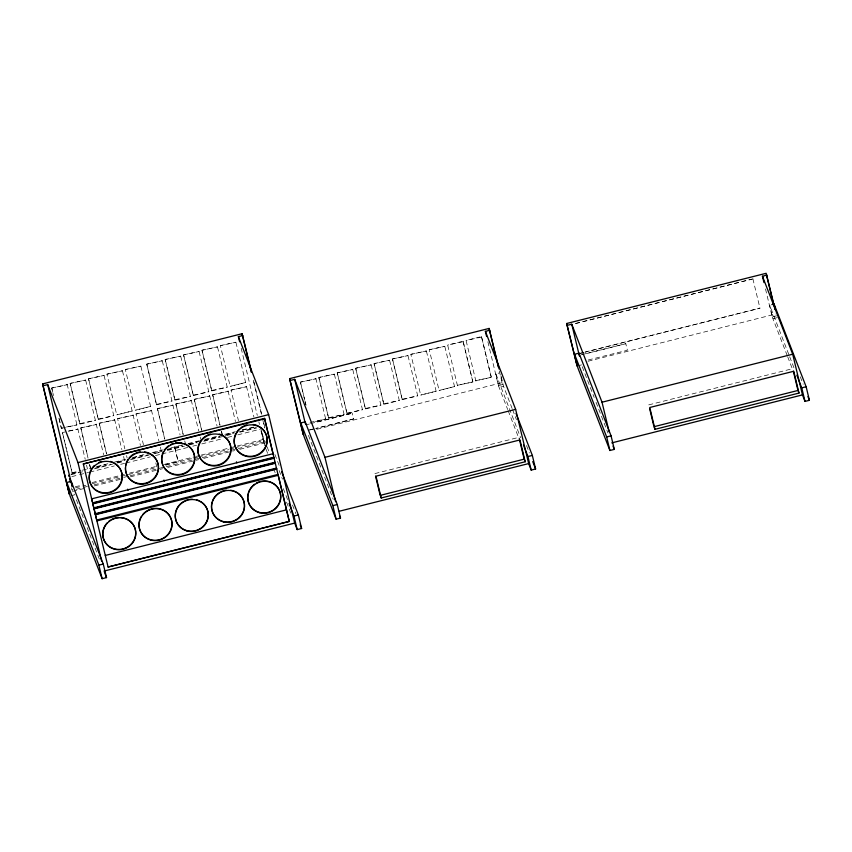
<?xml version="1.0" encoding="UTF-8"?>
<svg xmlns="http://www.w3.org/2000/svg" width="852" height="852" viewBox="0 0 852 852"><rect width="100%" height="100%" fill="white"/><g stroke="black" fill="none" stroke-linecap="round" stroke-linejoin="round"><path stroke-width="0.64" stroke-dasharray="4.26 3.19" d="M51.695 388.054L67.297 384.667L51.695 388.054L53.506 395.605M70.098 383.421L85.701 380.035L70.098 383.421L79.95 424.158L95.371 420.281L85.519 379.545M88.512 378.789L104.114 375.402L88.512 378.789L98.363 419.525L113.774 415.648L103.923 374.912M106.915 374.166L122.518 370.769L106.915 374.166L116.767 414.892L132.177 411.015L122.326 370.279M125.329 369.534L140.921 366.136L125.329 369.534L135.18 410.259L150.591 406.383L140.74 365.646M146.725 364.145L162.327 360.747L146.725 364.145L156.576 404.881L171.987 400.994L162.136 360.268M165.139 359.512L180.73 356.115L165.139 359.512L174.99 400.248L190.401 396.361L180.549 355.635M183.542 354.879L199.144 351.482L183.542 354.879L193.393 395.616L208.804 391.728L198.953 351.003M201.945 350.247L217.548 346.849L201.945 350.247L211.797 390.983L227.218 387.096L217.366 346.37M220.359 345.614L235.961 342.216L220.359 345.614L230.21 386.35L245.621 382.473L235.77 341.737M58.937 418.247L61.355 428.3L65.21 427.331M66.499 427.012L76.957 424.914L61.355 428.3M79.769 423.678L95.371 420.281M98.172 419.046L113.774 415.648M156.385 404.391L171.987 400.994M174.798 399.758L190.401 396.361M193.202 395.126L208.804 391.728M211.615 390.493L227.218 387.096M68.799 430.931L77.979 429.152L62.377 432.539L72.228 473.275L78.65 471.657M80.78 427.906L96.382 424.52L80.78 427.906L88.033 458.099M99.194 423.274L114.786 419.887L99.194 423.274L106.436 453.466M117.597 418.641L133.2 415.254L117.597 418.641L124.839 448.834M136 414.008L151.603 410.621L136 414.008L143.434 444.68M157.407 408.63L173.009 405.232L157.407 408.63L164.649 438.812M175.81 403.997L191.412 400.6L175.81 403.997L183.063 434.179M194.224 399.364L209.826 395.967L194.224 399.364L201.775 430.803M212.627 394.732L228.23 391.334L212.627 394.732L219.88 424.914M231.041 390.099L246.633 386.702L231.041 390.099L238.475 420.771M300.405 382.143L316.007 378.746L300.405 382.143L305.836 404.785M318.808 377.511L334.41 374.113L318.808 377.511L328.659 418.236L344.07 414.36L334.218 373.634M337.211 372.878L352.813 369.48L337.211 372.878L347.062 413.614L362.483 409.727L352.632 369.001M355.625 368.245L371.227 364.848L355.625 368.245L365.476 408.981L380.887 405.094L371.035 364.368M374.028 363.612L389.63 360.215L374.028 363.612L383.879 404.349L399.29 400.461L389.449 359.736M392.442 358.98L408.044 355.582L392.442 358.98L402.293 399.716L417.704 395.829L407.852 355.103M410.845 354.347L426.447 350.949L410.845 354.347L420.696 395.083L436.107 391.206L426.256 350.47M429.248 349.714L444.85 346.317L429.248 349.714L439.099 390.45L454.521 386.574L444.669 345.837M457.513 385.818L447.662 345.081L463.073 341.205L472.924 381.941L457.322 385.328L472.924 381.941M475.917 381.185L466.065 340.449L481.486 336.572L491.327 377.308L475.735 380.695L491.327 377.308M463.264 341.695L447.662 345.081M481.668 337.062L466.065 340.449M575.569 323.44L751.602 279.147M575.611 323.568L752.934 278.945M71.909 472.817L80.951 470.538M82.239 470.219L89.982 468.27M96.436 466.64L109.344 463.392M114.509 462.093L126.117 459.175M132.571 457.545L145.479 454.297M152.093 452.646L163.296 449.813M170.858 447.918L182.371 445.01M188.047 443.594L200.891 440.367M205.172 439.291L218.517 435.915M224.864 434.328L235.29 431.698M253.545 427.118L240.701 430.345L256.303 426.948M97.053 467.024L105.861 464.276M116.745 462.072L124.456 460.133L123.551 456.363M132.582 458.088L142.667 455.011M153.562 452.806L161.273 450.868L160.357 447.098M167.258 449.355L182.477 445M188.228 444.084L201.083 440.846L200.167 437.076M204.075 440.101L219.486 436.213M226.334 434.499L234.044 432.55M70.876 474.191L78.618 472.242M95.403 468.025L110.888 464.127M117.342 462.498L125.084 460.559M131.538 458.93L148.323 454.712M162.295 451.187L153.669 453.892M167.333 449.92L182.626 446.075M189.08 444.446L196.823 442.497M204.576 440.548L220.061 436.65M225.226 435.351L234.257 433.082M239.423 431.783L256.196 427.555M71.195 474.66L82.782 471.742M94.37 468.824L112.389 464.287M117.533 462.998L123.977 461.379M130.409 459.76L149.718 454.893M154.862 453.605L161.294 451.986M167.514 450.41L184.469 446.15M189.613 444.861L197.334 442.912M203.777 441.293L221.797 436.757M226.941 435.468L233.373 433.849M239.817 432.22L256.548 428.013M71.813 476.619L78.246 475.001M79.534 474.681L88.544 472.413M89.833 472.093L114.285 465.938M120.718 464.319L124.584 463.35M125.862 463.019L150.325 456.864M155.469 455.575L160.623 454.276M161.901 453.956L187.653 447.47M192.797 446.182L196.663 445.202M201.807 443.913L222.404 438.727M227.548 437.427L232.702 436.139M237.846 434.839L259.732 429.333M512.137 408.513L503.521 386.297L499.112 387.404L495.864 373.858L499.165 373.016M580.01 353.324L583.865 352.355M585.154 352.025L759.952 308.168L585.196 352.153M580.063 353.442L583.918 352.472M310.064 422.39L325.666 418.992L312.822 422.23M328.467 417.757L344.07 414.36M346.881 413.124L362.483 409.727M365.284 408.491L380.887 405.094M383.698 403.859L399.29 400.461M402.101 399.226L417.704 395.829M581.671 354.677L625.815 343.697L581.724 354.794M310.597 423.572L352.217 413.231L314.42 422.741M306.858 424.647L309.382 424.008M75.264 486.79L80.429 485.491M92.048 482.573L124.317 474.447M129.483 473.148L156.587 466.332M164.138 464.425L194.767 456.725M196.056 456.395L199.932 455.426M201.221 455.096L263.172 439.504L264.12 441.932L238.272 448.557M165.586 464.596L178.174 461.433L174.884 448.024M75.519 487.855L85.85 485.257M92.304 483.627L127.15 474.862M128.439 474.532L156.843 467.386M165.65 465.171L192.435 458.429M193.734 458.11L197.6 457.13M198.889 456.81L228.581 449.334M229.87 449.015L233.746 448.035M235.035 447.715L263.428 440.569L264.013 442.082M309.446 429.93L314.484 428.662M309.489 430.047L314.526 428.78M353.591 418.95L315.794 428.46L353.591 418.95L352.174 413.113M588.285 359.97L627.391 350.268L625.773 343.58M76.094 489.367L87.777 486.311M94.114 484.841L122.528 477.557M123.721 477.386L128.876 476.087M130.154 475.767L165.011 466.875M166.193 466.694L201.051 457.801M202.233 457.63L237.09 448.738M316.774 429.301L502.105 382.665L502.818 384.486L498.409 385.594L487.557 340.395M588.008 361.259L775.916 313.973M72.495 491.402L85.37 488.164M94.38 485.896L122.688 478.771M130.42 476.822L158.728 469.697M160.016 469.377L162.594 468.728M167.737 467.428L194.767 460.634M196.056 460.304L198.623 459.665M203.777 458.365L234.662 450.591M239.806 449.292L265.547 442.816M578.231 365.721L581.533 364.89M765.501 288.945L772.21 316.901L776.619 315.794M777.322 317.615L772.924 318.723L769.665 305.165L789.208 355.54M71.153 495.736L74.454 494.905L73.751 493.084M374.944 473.574L518.943 437.332L519.613 439.078M648.745 404.881L792.743 368.65M800.305 376.85L803.18 384.252M789.687 356.764L794.447 369.044M772.21 316.901L787.216 355.582M787.695 356.807L792.456 369.097M582.236 366.711L594.153 397.415M596.059 402.336L607.977 433.05M512.616 409.748L516.45 419.621M526.504 445.543L529.369 452.945M495.864 373.858L520.647 437.736M498.409 385.594L507.696 409.524M508.175 410.749L519.134 439.004M454.521 386.574L439.099 390.45M436.107 391.206L420.696 395.083M308.435 435.393L333.217 499.283M274.898 454.467L279.211 465.575M245.621 382.473L230.21 386.35M279.115 470.496L282.459 479.133M292.513 505.044L295.868 513.692M261.883 433.359L265.217 441.964M267.123 446.874L269.509 453.019M283.322 488.643L287.614 499.698M266.09 449.377L267.997 454.286M273.716 469.037L275.143 472.722M286.581 502.201L290.873 513.255M150.591 406.383L135.18 410.259M132.177 411.015L116.767 414.892M87.447 468.909L86.542 465.139M76.361 499.815L89.226 532.99M89.705 534.215L100.185 561.244M71.398 487.77L72.335 490.198M752.88 278.817L759.952 308.168M501.157 376.446L503.521 386.297M500.955 376.733L502.818 384.486M499.315 371.046L502.105 382.665M481.486 336.572L491.146 376.818M463.073 341.205L472.732 381.451M392.623 359.469L402.293 399.716M374.22 364.102L383.879 404.349M355.817 368.724L365.476 408.981M337.403 373.357L347.062 413.614M318.999 377.99L328.659 418.236M315.815 378.267L325.666 418.992M300.586 382.623L304.814 400.238M305.123 401.494L306.028 405.264M253.949 382.015L261.702 414.296M263.875 423.337L265.11 428.492M253.246 380.194L261.308 413.763M262.853 420.217L264.716 427.97M261.639 431.591L264.12 441.932M260.659 428.098L264.834 445.692M241.18 348.266L257.293 415.403M258.848 421.857L259.466 424.445M261.021 430.899L264.12 443.807M246.452 386.222L253.885 416.894M228.038 390.855L235.471 421.527M202.137 350.736L211.797 390.983M212.819 395.211L220.061 425.404M221.573 431.687L222.478 435.468M221.382 431.208L222.287 434.978M209.635 395.488L217.068 426.16M183.734 355.369L193.393 395.616M194.405 399.844L201.658 430.036M191.231 400.12L198.665 430.782M165.32 359.991L174.99 400.248M176.002 404.476L183.244 434.669M184.756 440.953L185.661 444.723M172.818 404.753L180.07 434.935M174.628 446.959L178.238 462.008M146.917 364.624L156.576 404.881M157.599 409.109L164.841 439.302M151.422 410.132L158.855 440.803M155.841 462.934L156.768 466.811M133.008 414.764L140.442 445.436M126.543 455.607L127.15 458.12M114.605 419.397L121.847 449.579M88.693 379.278L98.363 419.525M99.375 423.763L106.628 453.946M96.191 424.03L103.635 454.702M70.29 383.911L79.95 424.158M80.972 428.396L87.916 457.322M89.726 464.873L90.631 468.643M89.535 464.383L90.44 468.153M67.106 384.177L76.957 424.914M77.788 428.662L85.221 459.334M51.887 388.544L52.792 392.314M59.129 418.726L61.546 428.79M62.558 433.029L72.228 473.275M71.983 489.282L72.239 490.347"/><path stroke-width="1.28" d="M42.6 383.911L69.342 494.192L42.6 383.911L242.085 333.718L251.468 371.685M43.303 385.732L47.712 384.625L77.969 462.615L101.633 561.212M239.625 341.812L238.39 336.647L242.799 335.539M289.605 378.639L303.323 434.68L289.605 378.639L489.091 328.435L499.091 368.991M290.308 380.45L294.707 379.342L324.963 457.332L335.613 501.7M486.63 336.529L485.395 331.364L489.793 330.257M566.655 323.504L577.134 365.998L566.655 323.504L766.15 273.3L775.096 309.436M567.368 325.326L571.767 324.218L602.023 402.208L609.127 431.783M763.978 282.587L762.444 276.229L766.853 275.121M77.969 462.615L268.646 414.636L294.685 523.085L297.21 529.603L301.619 528.496L298.36 514.938L281.607 471.742M92.889 503.851L274.099 458.248L273.886 457.705L92.676 503.308L93.773 507.877L274.983 462.274L275.196 462.828L93.986 508.431L92.57 502.861L273.78 457.258L273.993 457.801L92.772 503.404L83.304 463.967L264.525 418.364L273.077 453.722L91.675 498.835M264.706 418.854L83.304 463.967M300.777 422.943L305.176 421.836L337.254 504.522L340.512 518.08L336.103 519.188L304.036 436.501L300.777 422.943L332.855 505.63L336.103 519.188M574.578 354.262L578.987 353.154L611.065 435.83L614.313 449.387L609.915 450.495L577.837 367.819L574.578 354.262L606.656 436.948L609.915 450.495M771.869 304.611L774.063 304.058L806.141 386.744L809.4 400.302L805.002 401.409L802.467 394.891L792.701 354.219L762.444 276.229M66.797 482.456L71.195 481.348L103.273 564.035L106.532 577.592L102.123 578.7L70.045 496.013L66.797 482.456L98.875 565.142L102.123 578.7M93.773 507.877L94.093 508.878L275.303 463.275L275.089 462.732L93.88 508.325L108.087 567.006L289.307 521.403L278.231 475.288L277.901 474.436L96.691 520.039L95.286 514.182L276.495 468.579M95.179 513.735L276.389 468.131L276.708 469.122L95.499 514.725M276.602 468.675L95.392 514.278L94.093 508.878M324.963 457.332L515.641 409.354L528.666 463.584L531.19 470.091L535.599 468.983L532.34 455.426L516.067 413.465M278.231 475.288L97.021 520.881L96.691 520.039M602.023 402.208L792.701 354.219M332.855 505.63L337.254 504.522M523.501 445.106L527.942 456.534L532.34 455.426M606.656 436.948L611.065 435.83M796.833 375.189L801.743 387.852L806.141 386.744M98.875 565.142L103.273 564.035M289.041 503.394L293.951 516.046L298.36 514.938M380.514 496.258L381.195 497.994L525.194 461.763L524.182 459.153L380.184 495.385L375.562 476.14M798.995 393.07L797.983 390.461L653.985 426.703L654.996 429.312L798.995 393.07L793.755 371.259L649.756 407.49L654.996 429.312M289.307 521.403L108.087 567.006M339.277 511.243L528.666 463.584M611.789 442.88L802.467 394.891M103.997 571.074L294.685 523.085M807.962 396.595L809.4 400.302M613.057 446.128L614.313 449.387M485.395 331.364L515.641 409.354M532.724 461.582L535.599 468.983M339.671 515.907L340.512 518.08M238.39 336.647L268.646 414.636M300.181 524.789L301.619 528.496M286.485 509.847L105.275 555.451M236.441 461.805L236.835 462.838M163.957 480.049L164.351 481.082M127.715 489.165L128.109 490.198M104.423 572.161L106.532 577.592M801.743 387.852L805.002 401.409M793.361 371.216L797.983 390.461M774.063 304.058L775.256 308.988M766.449 274.578L773.776 305.08M649.671 408.736L653.676 425.414M578.987 353.154L579.573 355.614M571.767 324.218L579.403 355.987M527.942 456.534L531.19 470.091M525.194 461.763L519.954 439.941L375.956 476.183L381.195 497.994M519.56 439.898L524.182 459.153M489.091 328.435L498.388 367.169M305.176 421.836L305.772 424.307M294.707 379.342L305.25 423.242M293.951 516.046L297.21 529.603M264.525 418.364L289.19 521.105M242.085 333.718L251.383 372.452M91.473 498.292L92.293 501.721M71.195 481.348L72.377 486.279M47.712 384.625L72.196 486.63M69.544 478.568L70.471 482.445M68.629 475.299L68.884 476.364M114.36 463.041A16.582 15.89 -21.2 0 1 120.473 483.372A16.582 15.89 -21.2 0 1 100.11 492.051A16.582 15.89 -21.2 0 1 89.556 473.627M89.843 472.615A16.582 15.89 -21.2 0 1 94.359 465.469M98.832 462.466A16.582 15.89 -21.2 0 1 101.899 461.379M110.441 461.422A16.582 15.89 -21.2 0 1 113.422 462.551M144.584 451.89A16.582 15.89 -21.2 0 1 158.227 469.207A16.582 15.89 -21.2 0 1 140.569 483.68A16.582 15.89 -21.2 0 1 125.372 467.62M125.585 465.543A16.582 15.89 -21.2 0 1 126.085 463.488M126.426 462.498A16.582 15.89 -21.2 0 1 127.864 459.643M129.131 457.918A16.582 15.89 -21.2 0 1 134.115 453.828M136.075 452.913A16.582 15.89 -21.2 0 1 140.271 451.858M187.738 445.362A16.582 15.89 -21.2 0 1 192.637 465.756A16.582 15.89 -21.2 0 1 172.253 473.701A16.582 15.89 -21.2 0 1 162.04 455.383M162.327 454.372A16.582 15.89 -21.2 0 1 163.573 451.443M164.713 449.643A16.582 15.89 -21.2 0 1 166.087 447.982M166.854 447.225A16.582 15.89 -21.2 0 1 168.515 445.862M170.357 444.712A16.582 15.89 -21.2 0 1 173.35 443.434M175.437 442.902A16.582 15.89 -21.2 0 1 181.881 442.944M183.936 443.498A16.582 15.89 -21.2 0 1 186.844 444.808M219.166 434.062A16.582 15.89 -21.2 0 1 230.477 452.348A16.582 15.89 -21.2 0 1 212.329 465.394A16.582 15.89 -21.2 0 1 197.856 449.387M197.93 448.344A16.582 15.89 -21.2 0 1 198.569 445.255M198.91 444.254A16.582 15.89 -21.2 0 1 206.599 435.585M207.558 435.106A16.582 15.89 -21.2 0 1 210.625 434.019M259.327 426.564A16.582 15.89 -21.2 0 1 265.441 446.885A16.582 15.89 -21.2 0 1 245.078 455.575A16.582 15.89 -21.2 0 1 234.524 437.14M234.811 436.128A16.582 15.89 -21.2 0 1 236.057 433.199M236.59 432.283A16.582 15.89 -21.2 0 1 239.337 428.993M241.01 427.619A16.582 15.89 -21.2 0 1 242.841 426.469M243.8 425.979A16.582 15.89 -21.2 0 1 246.878 424.892M253.31 424.52A16.582 15.89 -21.2 0 1 258.401 426.064M120.856 517.515A16.582 15.89 -21.2 0 1 134.872 538.017A16.582 15.89 -21.2 0 1 110.771 547.421A16.582 15.89 -21.2 0 1 107.192 522.84M108.768 521.381A16.582 15.89 -21.2 0 1 110.526 520.114M111.463 519.571A16.582 15.89 -21.2 0 1 118.705 517.505M151.741 508.868A16.582 15.89 -21.2 0 1 171.934 524.427A16.582 15.89 -21.2 0 1 150.634 539.753A16.582 15.89 -21.2 0 1 141.464 516.259M142.721 514.533A16.582 15.89 -21.2 0 1 150.697 509.166M200.433 501.423A16.582 15.89 -21.2 0 1 206.546 521.743A16.582 15.89 -21.2 0 1 186.183 530.434A16.582 15.89 -21.2 0 1 175.64 511.999M175.917 510.987A16.582 15.89 -21.2 0 1 183.947 501.327M184.916 500.838A16.582 15.89 -21.2 0 1 187.983 499.751M190.113 499.357A16.582 15.89 -21.2 0 1 192.264 499.229M196.514 499.804A16.582 15.89 -21.2 0 1 199.506 500.923M230.658 490.262A16.582 15.89 -21.2 0 1 244.077 508.963A16.582 15.89 -21.2 0 1 223.81 521.68A16.582 15.89 -21.2 0 1 212.159 501.871M212.51 500.869A16.582 15.89 -21.2 0 1 220.189 492.2M221.158 491.721A16.582 15.89 -21.2 0 1 226.355 490.241M270.02 481.87A16.582 15.89 -21.2 0 1 279.85 501.54A16.582 15.89 -21.2 0 1 259.7 512.478A16.582 15.89 -21.2 0 1 248.124 493.755M248.401 492.744A16.582 15.89 -21.2 0 1 249.647 489.815M250.19 488.899A16.582 15.89 -21.2 0 1 252.16 486.364M252.927 485.608A16.582 15.89 -21.2 0 1 254.599 484.234M256.431 483.084A16.582 15.89 -21.2 0 1 259.423 481.806M260.467 481.508A16.582 15.89 -21.2 0 1 268.998 481.561M100.983 492.744A16.582 15.89 -21.2 0 0 121.879 473.286A16.582 15.89 -21.2 0 0 94.551 465.959A16.582 15.89 -21.2 0 0 100.983 492.744M137.225 483.616A16.582 15.89 -21.2 0 0 158.121 464.159A16.582 15.89 -21.2 0 0 130.793 456.832A16.582 15.89 -21.2 0 0 137.225 483.616M173.467 474.5A16.582 15.89 -21.2 0 0 194.362 455.043A16.582 15.89 -21.2 0 0 167.035 447.715A16.582 15.89 -21.2 0 0 173.467 474.5M245.951 456.257A16.582 15.89 -21.2 0 0 266.846 436.799A16.582 15.89 -21.2 0 0 239.518 429.472A16.582 15.89 -21.2 0 0 245.951 456.257M209.709 465.384A16.582 15.89 -21.2 0 0 230.604 445.915A16.582 15.89 -21.2 0 0 203.277 438.599A16.582 15.89 -21.2 0 0 209.709 465.384M259.477 512.691A16.582 15.89 -21.2 0 0 280.372 493.233A16.582 15.89 -21.2 0 0 253.044 485.906A16.582 15.89 -21.2 0 0 259.477 512.691M223.235 521.807A16.582 15.89 -21.2 0 0 244.13 502.35A16.582 15.89 -21.2 0 0 216.802 495.033A16.582 15.89 -21.2 0 0 223.235 521.807M186.993 530.934A16.582 15.89 -21.2 0 0 207.888 511.477A16.582 15.89 -21.2 0 0 180.56 504.15A16.582 15.89 -21.2 0 0 186.993 530.934M150.751 540.051A16.582 15.89 -21.2 0 0 171.646 520.593A16.582 15.89 -21.2 0 0 144.318 513.266A16.582 15.89 -21.2 0 0 150.751 540.051M114.509 549.178A16.582 15.89 -21.2 0 0 135.404 529.71A16.582 15.89 -21.2 0 0 108.076 522.393A16.582 15.89 -21.2 0 0 114.509 549.178"/></g></svg>
